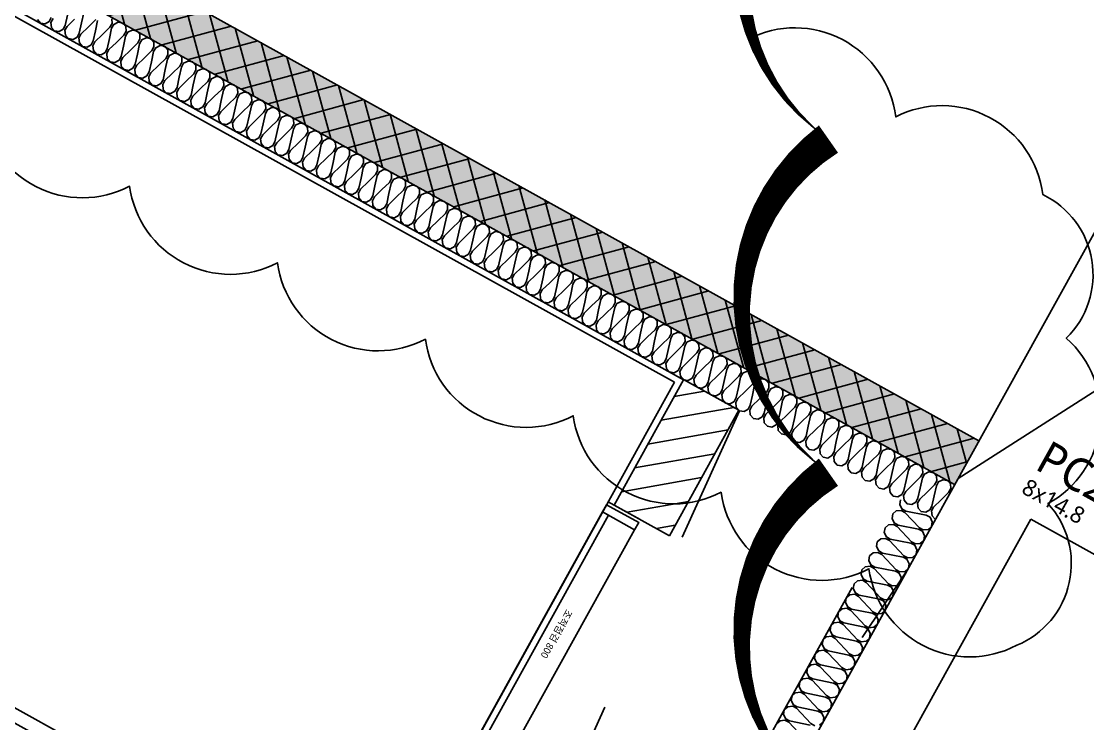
# Model space of a CAD drawing. Header units: millimetres. Extents: x -21000 to 567700, y 435000 to 850800.
# Drawn here: x 252991 to 256193, y 630802 to 632910 of the extents above; entities that cross this region are included whole.
import ezdxf
from ezdxf.enums import TextEntityAlignment as Align
from ezdxf.xclip import XClip

# ---------------------------------------------------------------- set-up
doc = ezdxf.new("R2010")
doc.units = ezdxf.units.MM
doc.header["$LTSCALE"] = 700
doc.header["$XCLIPFRAME"] = 2
for name, pattern in [('AB_Pbase$0$AB_Pbase$0$HID', [2.3, 1.5, -0.8]), ('AB_Pbase$0$ACAD_ISO04W100', [30, 24, -3, 0, -3]), ('AB_Pbase$0$HID', [2.3, 1.5, -0.8]), ('HIDDEN', [9.525, 6.35, -3.175])]:
    doc.linetypes.add(name, pattern=pattern)
doc.layers.get('0').update_dxf_attribs({"color": 2})
doc.layers.get('Defpoints').update_dxf_attribs({"color": 171})
for name, color, linetype in [('AB_Pbase$0$AB_Pbase$0$DOOR', 4, 'Continuous'), ('AB_Pbase$0$AB_Pbase$0$설비사이즈', 4, 'AB_Pbase$0$AB_Pbase$0$HID'), ('AB_Pbase$0$ELE8', 8, 'Continuous'), ('AB_Pbase$0$ELE9', 9, 'Continuous'), ('AB_Pbase$0$FIN', 6, 'Continuous'), ('AB_Pbase$0$HAT-BR', 5, 'Continuous'), ('AB_Pbase$0$INS', 8, 'Continuous'), ('AB_Pbase$0$void', 1, 'AB_Pbase$0$HID'), ('AB_Pbase$0$WAL', 3, 'Continuous'), ('AB_Pbase$0$WID', 4, 'Continuous'), ('AB_Pbase$0$경량벽체 세대창고 모듈', 4, 'HIDDEN'), ('rev_190108', 230, 'Continuous')]:
    doc.layers.add(name, color=color, linetype=linetype)
doc.layers.add('AB_Pbase$0$CON-106-B2F$0$DEFPOINT', color=247, linetype='Continuous', plot=False)
doc.styles.add('AB_Pbase$0$AB_Pbase$0$맑은고딕', font='malgun.ttf')
doc.styles.add('AB_Pbase$0$CON-106-B2F$0$맑은고딕', font='malgun.ttf')

# ---------------------------------------------------------------- blocks, each defined once
blk = doc.blocks.new('AB_Pbase$0$D_p_7.5')
at = {"layer": 'AB_Pbase$0$ELE9'}
for p, q in [((170, -30), (170, -680)), ((130, -40), (130, -710))]:
    blk.add_line(p, q, dxfattribs=at)
at = {"layer": 'AB_Pbase$0$WID', "ltscale": 0.3}
for points in [[(0, -40), (0, 20), (-12, 20), (-12, -40)], [(0, -710), (0, -770), (-12, -770), (-12, -710)]]:
    blk.add_lwpolyline(points, close=True, dxfattribs=at)
at = {"layer": 'AB_Pbase$0$WID'}
for points in [[(0, 0), (170, 0), (170, -30), (130, -30)], [(10, -30), (0, -30), (0, 0)], [(10, -30), (10, -40), (130, -40), (130, -30)], [(0, -750), (170, -750), (170, -720), (130, -720)], [(10, -720), (0, -720), (0, -750)], [(10, -720), (10, -710), (130, -710), (130, -720)]]:
    blk.add_lwpolyline(points, dxfattribs=at)
blk.add_lwpolyline([(860, -720), (860, -680), (170, -680), (170, -720), (860, -720)], close=True, dxfattribs=at)
at = {"layer": 'AB_Pbase$0$WID', "color": 1, "linetype": 'AB_Pbase$0$ACAD_ISO04W100', "ltscale": 0.3}
blk.add_arc((170, -720), 690, 0, 90, dxfattribs=at)
blk = doc.blocks.new('AB_Pbase$0$CON-106-B2F')
for p, q in [((-12950, 19180), (-2700, 19180)), ((-8570, 18930), (-4180, 18930))]:
    blk.add_line(p, q)
blk.add_lwpolyline([(-4180, 18930), (-4180, 18380), (-2700, 18380), (-2700, 19180)])
at = {"layer": 'AB_Pbase$0$CON-106-B2F$0$DEFPOINT', "color": 190}
blk.add_line((-2700, 18380), (-4180, 19180), dxfattribs=at)
at = {"layer": 'AB_Pbase$0$CON-106-B2F$0$DEFPOINT', "color": 6, "style": 'AB_Pbase$0$CON-106-B2F$0$맑은고딕'}
for s, height, p in [('8x14.8', 50, (-4125.2, 18996.4)), ('PC2', 100, (-4043.2, 18996.4))]:
    blk.add_text(s, height=height, rotation=270, dxfattribs=at).set_placement(p)
blk = doc.blocks.new('AB_Pbase$0$CON-106-B1F')
blk.add_blockref('AB_Pbase$0$CON-106-B2F', (0, 0))
blk = doc.blocks.new('AB_Pbase$0$지하1층 동골조')
at = {"rotation": 60.99999813646934}
blk.add_blockref('AB_Pbase$0$CON-106-B1F', (127660.4, -14071), dxfattribs=at)
blk = doc.blocks.new('AB_Pbase$0$AB_Pbase$0$조적점검800')
at = {"layer": 'AB_Pbase$0$AB_Pbase$0$설비사이즈', "linetype": 'Continuous'}
for p, q in [((785, 110), (35, 110)), ((785, 0), (35, 0))]:
    blk.add_line(p, q, dxfattribs=at)
for points in [[(35, 110), (10, 110), (10, 0), (35, 0)], [(785, 110), (810, 110), (810, 0), (785, 0)], [(785, 0), (35, 0), (35, 20), (785, 20)]]:
    blk.add_lwpolyline(points, close=True, dxfattribs=at)
at = {"layer": 'Defpoints', "linetype": 'Continuous'}
for p, q in [((0, 110), (0, 0)), ((820, 110), (820, 0))]:
    blk.add_line(p, q, dxfattribs=at)
at = {"layer": 'Defpoints', "linetype": 'Continuous', "style": 'AB_Pbase$0$AB_Pbase$0$맑은고딕', "text_generation_flag": 4}
blk.add_text('조적점검 800', height=21, rotation=180, dxfattribs=at).set_placement((398, 56.1), align=Align.MIDDLE_CENTER)
blk = doc.blocks.new('AB_Pbase')
at = {"layer": 'AB_Pbase$0$ELE8'}
h = blk.add_hatch(dxfattribs=at)
h.set_pattern_fill('NET', color=256, scale=20, angle=15.182184)
h.paths.add_polyline_path([(242568.3, 621077.2), (244588.7, 619957.3), (244661.4, 620088.5), (242509.8, 621281.1), (235027.7, 607783.1), (226424.5, 599184.4), (258210.1, 567381.9), (260268.4, 566241), (260341.1, 566372.2), (258301.3, 567502.9), (226636.7, 599184.4), (235148.7, 607691.9)])
h.paths.add_polyline_path([(247382.1, 630071), (247513.3, 629998.3), (244996.1, 625456.7), (246272.9, 624749), (245110.6, 622652.1), (244979.4, 622724.8), (246069, 624690.5), (244792, 625398.3)])
h.paths.add_polyline_path([(247988.2, 631164.3), (247876.7, 630963.1), (248007.8, 630890.4), (248119.4, 631091.6)])
h.paths.add_polyline_path([(255793.4, 631519.8), (255866.2, 631650.9), (250046.2, 634877.1), (248482.7, 632056.4), (248613.9, 631983.7), (250104.6, 634673.1)])
at = {"layer": 'AB_Pbase$0$HAT-BR'}
h = blk.add_hatch(dxfattribs=at)
h.set_pattern_fill('ANSI31', color=256, scale=20, angle=145)
h.paths.add_polyline_path([(235929.4, 604527.6), (236063.8, 604661.9), (238153, 602571.6), (240063.6, 606018.4), (240229.8, 605926.3), (238280.5, 602409.7), (237010.4, 601140.3), (237826.9, 600323.4), (237692.5, 600189.1), (236741.7, 601140.4), (238029, 602427)])
h.paths.add_polyline_path([(238632.8, 599517.1), (232550.1, 593437.5), (232684.4, 593303.2), (238767.1, 599382.7)])
h.paths.add_polyline_path([(239573, 598576.4), (244422.5, 593724.3), (238339.7, 587644.8), (238205.4, 587779.2), (244153.8, 593724.4), (239438.6, 598442)])
h.paths.add_polyline_path([(253366.3, 576146.8), (254890.9, 574621.3), (254756.5, 574487), (253231.9, 576012.5)], flags=17)
h.paths.add_polyline_path([(246954.3, 581883.1), (245525.6, 580455.2), (245391.3, 580589.5), (246820, 582017.5)])
h.paths.add_polyline_path([(247173.6, 582371), (252407.6, 587602.2), (252541.9, 587467.8), (247308, 582236.6)])
h.paths.add_polyline_path([(260580.1, 582120.7), (261142.4, 583135.1), (260976.2, 583227.2), (260414, 582212.8)], flags=17)
h.paths.add_polyline_path([(263886.9, 576046.1), (264234.4, 575698.5), (264194.3, 575658.4), (265114.4, 575148.5), (265206.5, 575314.6)])
edge = h.paths.add_edge_path()
edge.add_line((263638.9, 581842.7), (261303.6, 583137.2))
edge.add_line((261303.6, 583137.2), (261395.8, 583303.3))
edge.add_line((261395.8, 583303.3), (265930.7, 580789.6))
edge.add_line((265930.7, 580789.6), (269809.1, 587786.6))
edge.add_line((269809.1, 587786.6), (269975.3, 587694.4))
edge.add_line((269975.3, 587694.4), (266096.8, 580697.5))
edge.add_line((266096.8, 580697.5), (266534.1, 580455.1))
edge.add_line((266534.1, 580455.1), (266442, 580288.9))
edge.add_line((266442, 580288.9), (263805.1, 581750.6))
edge.add_line((263638.9, 581842.7), (262485.1, 579761.3))
edge.add_line((263805.1, 581750.6), (261405.4, 577421.6))
edge.add_line((262393, 579595.1), (259935.3, 580957.4))
edge.add_line((262485.1, 579761.3), (259861.3, 581215.7))
edge.add_line((262393, 579595.1), (261239.3, 577513.7))
edge.add_line((259861.3, 581215.7), (259168.1, 579965.2))
edge.add_line((259334.3, 579873.1), (259168.1, 579965.2))
edge.add_line((259935.3, 580957.4), (259334.3, 579873.1))
edge.add_line((261239.3, 577513.7), (258615.4, 578968.1))
edge.add_line((258615.4, 578968.1), (258523.3, 578802))
edge.add_line((258523.3, 578802), (263739.4, 575910.6))
edge.add_line((263739.4, 575910.6), (263879.2, 576050.4))
edge.add_line((263879.2, 576050.4), (261405.4, 577421.6))
edge = h.paths.add_edge_path()
edge.add_line((273761.7, 610263.5), (273411.9, 610457.4))
edge.add_line((273411.9, 610457.4), (273281, 610221.2))
edge.add_line((273281, 610221.2), (271837.9, 611021.2))
edge.add_line((271837.9, 611021.2), (270579.8, 608751.5))
edge.add_line((270579.8, 608751.5), (267899.1, 610237.5))
edge.add_line((267899.1, 610237.5), (268345.1, 611042.1))
edge.add_line((268345.1, 611042.1), (267907.8, 611284.5))
edge.add_line((267907.8, 611284.5), (267461.8, 610479.9))
edge.add_line((267461.8, 610479.9), (264676.1, 612024))
edge.add_line((264676.1, 612024), (266867.4, 615977.3))
edge.add_line((266867.4, 615977.3), (266701.3, 616069.4))
edge.add_line((266701.3, 616069.4), (265295.3, 613533))
edge.add_line((265295.3, 613533), (264945.5, 613726.9))
edge.add_line((264945.5, 613726.9), (264853.4, 613560.7))
edge.add_line((264853.4, 613560.7), (265203.2, 613366.8))
edge.add_line((265203.2, 613366.8), (264417.8, 611949.9))
edge.add_line((264417.8, 611949.9), (276229.5, 605402.6))
edge.add_line((276229.5, 605402.6), (278088.8, 608756.8))
edge.add_line((278088.8, 608756.8), (278565.5, 608492.5))
edge.add_line((278565.5, 608492.5), (278798.2, 608912.4))
edge.add_line((278798.2, 608912.4), (278719.4, 608956))
edge.add_line((278719.4, 608956), (278578.9, 608702.3))
edge.add_line((278578.9, 608702.3), (278093.4, 608971.4))
edge.add_line((278093.4, 608971.4), (278825.5, 610292.1))
edge.add_line((278825.5, 610292.1), (278746.8, 610335.7))
edge.add_line((278746.8, 610335.7), (278092.3, 609155))
edge.add_line((278092.3, 609155), (277414.5, 609530.7))
edge.add_line((277414.5, 609530.7), (277370.8, 609452))
edge.add_line((277370.8, 609452), (278048.7, 609076.3))
edge.add_line((278048.7, 609076.3), (276155.5, 605660.9))
edge.add_line((276155.5, 605660.9), (275027.2, 606286.3))
edge.add_line((275027.2, 606286.3), (275473.2, 607090.9))
edge.add_line((275473.2, 607090.9), (275394.5, 607134.6))
edge.add_line((275394.5, 607134.6), (274948.5, 606329.9))
edge.add_line((274948.5, 606329.9), (274668.6, 606485.1))
edge.add_line((274668.6, 606485.1), (275114.6, 607289.7))
edge.add_line((275114.6, 607289.7), (275035.9, 607333.3))
edge.add_line((275035.9, 607333.3), (274589.9, 606528.7))
edge.add_line((274589.9, 606528.7), (270746, 608659.4))
edge.add_line((270746, 608659.4), (271911.9, 610762.9))
edge.add_line((271911.9, 610762.9), (273538.7, 609861.1))
edge.add_line((273538.7, 609861.1), (273766.6, 610272.2))
h.paths.add_polyline_path([(249823.9, 630123.9), (248214.6, 631015.9), (248122.5, 630849.7), (249731.8, 629957.7)])
h.paths.add_polyline_path([(264448.6, 621462.8), (264706.6, 621319.7), (264798.7, 621485.9), (263959.1, 621951.3), (263866.9, 621785.1), (264282.4, 621554.9), (263271.6, 619731.3), (263437.7, 619639.2)])
h.paths.add_polyline_path([(269499.6, 619034.5), (268660, 619499.9), (268567.9, 619333.7), (269048.9, 619067.1), (267972.6, 617125.4), (268138.8, 617033.3), (269215.1, 618975), (269407.5, 618868.3)])
h.paths.add_polyline_path([(278950.9, 618872.1), (277573.4, 619635.6), (275440.2, 615787.3), (272265.3, 617547.2), (272173.2, 617381), (274499.7, 616091.4), (273527.6, 614337.8), (273693.8, 614245.7), (274665.9, 615999.3), (276004, 615257.5), (276166.4, 615550.5), (275676.7, 615822), (277647.4, 619377.4), (278858.8, 618705.9)])
h.paths.add_polyline_path([(271683.5, 616497.6), (271517.4, 616589.7), (270492, 614739.9), (270658.2, 614647.8)])
h.paths.add_polyline_path([(266121, 619581), (265095.6, 617731.2), (264929.4, 617823.3), (265954.8, 619673.1)])
h.paths.add_polyline_path([(264405.1, 617124.9), (264497.2, 617291.1), (264296.1, 617402.6), (264203.9, 617236.4)])
edge = h.paths.add_edge_path()
edge.add_line((261140, 623342.4), (261232.1, 623508.6))
edge.add_line((261232.1, 623508.6), (257484.4, 625586))
edge.add_line((257484.4, 625586), (257392.3, 625419.8))
edge.add_line((257392.3, 625419.8), (258756.7, 624663.5))
edge.add_line((258756.7, 624663.5), (257030.8, 621549.9))
edge.add_line((257030.8, 621549.9), (255666.4, 622306.2))
edge.add_line((255666.4, 622306.2), (255622.7, 622227.5))
edge.add_line((255622.7, 622227.5), (256987.1, 621471.2))
edge.add_line((256987.1, 621471.2), (256735, 621016.4))
edge.add_line((256735, 621016.4), (256813.8, 620972.7))
edge.add_line((256813.8, 620972.7), (258835.4, 624619.9))
edge.add_line((258835.4, 624619.9), (261140, 623342.4))
h.paths.add_polyline_path([(252295.3, 623557.4), (252251.7, 623478.7), (252800.5, 623174.5), (252844.1, 623253.2)], flags=17)
h.paths.add_polyline_path([(278024, 614023.5), (278741.6, 615317.9), (277798.7, 613617.1), (277877.5, 613573.4), (278119.7, 614010.5), (279335.4, 613336.6), (279379.1, 613415.3), (278163.4, 614089.2), (278820.3, 615274.3), (278741.6, 615317.9)])
h.paths.add_polyline_path([(276999.8, 611990.1), (277047.9, 611963.4), (276926.7, 611744.8), (276799.9, 611815.1), (277163.5, 612471), (277242.2, 612427.4)], flags=17)
h.paths.add_polyline_path([(275349.5, 612653.4), (275456.1, 612845.8), (275766.5, 612673.7), (275659.8, 612481.3)], flags=17)
h.paths.add_polyline_path([(274915.1, 612859.8), (274748.9, 612952), (274506.5, 612514.6), (274672.7, 612422.5)], flags=17)
h.paths.add_polyline_path([(279024.5, 610867.8), (280144.5, 612888.1), (280223.2, 612844.5), (279103.3, 610824.1)])
h.paths.add_polyline_path([(279601.8, 610547.8), (280721.7, 612568.2), (280800.4, 612524.5), (279680.5, 610504.2)])
edge = h.paths.add_edge_path()
edge.add_line((268115.9, 579441.1), (268710.6, 579111.4))
edge.add_line((268710.6, 579111.4), (268676.7, 579050.2))
edge.add_line((268676.7, 579050.2), (271436.1, 577520.6))
edge.add_line((271436.1, 577520.6), (271470, 577581.9))
edge.add_line((271470, 577581.9), (271528.2, 577686.8))
edge.add_line((271528.2, 577686.8), (268174.1, 579546.1))
edge.add_line((268174.1, 579546.1), (268115.9, 579441.1))
h.paths.add_polyline_path([(252546, 576288.4), (251117.3, 574860.5), (254615.6, 571360.4), (257807.1, 577118), (257640.9, 577210.2), (255736.8, 573775), (255682.7, 573829.2), (255548.3, 573694.9), (255641, 573602.1), (254521.2, 571582.1), (251315.3, 574789.7), (252680.4, 576154.1)])
h.paths.add_polyline_path([(254748.7, 622094.5), (254457.8, 621569.8), (254624, 621477.7), (254914.9, 622002.4)], flags=17)
h.paths.add_polyline_path([(260390.1, 620339.5), (260224, 620431.6), (261377.8, 622513.2), (261544, 622421.1)])
h.paths.add_polyline_path([(246694.2, 601788.4), (244262.8, 603136.2), (244354.9, 603302.4), (246786.3, 601954.6)])
h.paths.add_polyline_path([(264513.8, 616681.6), (263362.4, 614604.4), (263948.4, 614279.6), (263856.3, 614113.4), (262500.6, 614864.9), (262592.7, 615031.1), (263196.2, 614696.5), (264347.6, 616773.8)])
h.paths.add_polyline_path([(251505.8, 616203), (251413.7, 616036.9), (267384.3, 607184.2), (267476.4, 607350.4)])
h.paths.add_polyline_path([(271057.7, 605148), (274188.8, 603412.4), (272429, 600237.5), (270189.9, 601478.7), (270097.8, 601312.5), (274624, 598803.6), (274716.1, 598969.8), (272595.1, 600145.4), (274355, 603320.3), (277464.3, 601596.8), (270405.5, 588862.3), (265870.5, 591376.1), (265778.4, 591209.9), (270479.5, 588604), (277722.6, 601670.9), (271149.8, 605314.2)])
h.paths.add_polyline_path([(255481.8, 630440.5), (255389.7, 630274.4), (255792, 630051.4), (254296.4, 627353.1), (254375.1, 627309.5), (255870.8, 630007.7), (258726.4, 628424.8), (257230.8, 625726.6), (257396.9, 625634.5), (258984.7, 628498.9)])
h.paths.add_polyline_path([(252754.7, 624571.9), (253714.6, 626303.6), (253793.4, 626260), (252833.4, 624528.2)])
h.paths.add_polyline_path([(271454, 617733.9), (271546.1, 617900.1), (271143.9, 618123.1), (271051.8, 617956.9)])
h.paths.add_polyline_path([(274129.6, 612597.8), (274173.2, 612676.5), (272975, 613340.7), (272679.2, 612807.2), (272845.4, 612715.1), (273097.5, 613169.9)], flags=17)
h.paths.add_polyline_path([(261119, 615848), (261285.2, 615755.9), (262691.1, 618292.3), (262525, 618384.4)])
h.paths.add_polyline_path([(261302.7, 615746.2), (261210.6, 615580), (261503.6, 615417.6), (261595.7, 615583.7)], flags=17)
h.paths.add_polyline_path([(260779.6, 615235.7), (260945.8, 615143.6), (260407.7, 614172.8), (247559.5, 621294.6), (247428.3, 621367.4), (245110.6, 622652.1), (245202.7, 622818.3), (246042.3, 622352.9), (246488.4, 623157.5), (246654.5, 623065.4), (246208.5, 622260.8), (248062.7, 621233), (249400.8, 623646.9), (248952.5, 623895.4), (248996.2, 623974.1), (249984.5, 623426.3), (249940.9, 623347.5), (249479.5, 623603.3), (248141.4, 621189.3), (250017.5, 620149.4), (251359.6, 622570.7), (250948.5, 622798.5), (250988.1, 622869.9), (251939.3, 622342.7), (251895.6, 622264), (251434.3, 622519.7), (250096.2, 620105.8), (252811.9, 618600.4), (253257.9, 619405.1), (253336.6, 619361.5), (252890.6, 618556.8), (253257.9, 618353.2), (254159.7, 619980), (253792.3, 620183.6), (253676, 619973.7), (253597.3, 620017.3), (253905.1, 620572.7), (254071.3, 620480.6), (253971.9, 620301.3), (254627.9, 619937.7), (254535.8, 619771.5), (254238.4, 619936.4), (253336.7, 618309.6), (254613.6, 617601.7), (255607.5, 619394.7), (255773.6, 619302.6), (254779.8, 617509.6), (260333.6, 614431.1)])
h.paths.add_polyline_path([(251257.3, 624727.3), (251091.2, 624819.4), (250887.5, 624452.1), (248071, 626013.3), (247978.9, 625847.1), (247979.1, 625847), (246827.7, 623769.8), (246993.9, 623677.6), (248145.3, 625754.9), (251552, 623866.5), (251644.1, 624032.7), (251053.7, 624359.9)])
h.paths.add_polyline_path([(239278.8, 608614.4), (239444.9, 608522.3), (239503.1, 608627.2), (240058.5, 608319.4), (240150.6, 608485.5), (239595.2, 608793.4), (239937, 609410), (239416.6, 609698.5), (239373, 609619.7), (239727.2, 609423.4)], flags=17)
h.paths.add_polyline_path([(249096, 617321.6), (249188.1, 617487.8), (246328.1, 619073.1), (246196.9, 619145.8), (244727.6, 619960.3), (244635.4, 619794.1)])
h.paths.add_polyline_path([(244912.1, 609773.6), (245004.2, 609939.8), (238523.3, 613532.3), (235245.5, 607619), (234042, 606416.1), (235434.6, 605022.7), (235569, 605157.1), (234240, 606486.8), (235318, 607564.2), (236122.2, 609014.9), (238706.7, 607582.3), (238270.4, 606795.2), (238991.9, 606395.2), (239084, 606561.4), (238528.6, 606869.2), (239047.4, 607805.1), (238881.2, 607897.2), (238798.8, 607748.5), (238357.1, 607993.3), (239086.7, 609309.6), (239008, 609353.3), (238278.4, 608037), (236214.3, 609181.1), (238509.9, 613322.4), (242795.5, 610946.9), (241038.1, 607776.4), (241204.2, 607684.3), (242961.7, 610854.8)])
h.paths.add_polyline_path([(254770.9, 631457.8), (254937, 631365.6), (255145.7, 631742.1), (254979.5, 631834.2)])
h.paths.add_polyline_path([(254539.5, 630648.5), (254373.3, 630740.6), (254143, 630325.1), (253548.3, 630654.8), (253504.7, 630576.1), (254099.4, 630246.4), (253042.5, 628339.7), (251765.6, 629047.6), (252822.5, 630954.2), (252848.7, 630939.7), (252892.3, 631018.4), (252787.4, 631076.6), (251686.9, 629091.2), (250436.1, 629784.5), (250344, 629618.3), (251594.7, 628925), (250494.2, 626939.6), (250599.2, 626881.5), (250642.8, 626960.2), (250616.6, 626974.7), (251673.5, 628881.4), (252950.4, 628173.6), (251893.5, 626266.9), (251298.8, 626596.6), (251255.1, 626517.9), (251849.9, 626188.2), (251488.7, 625536.6), (251654.9, 625444.5)])
at = {"layer": 'AB_Pbase$0$경량벽체 세대창고 모듈'}
h = blk.add_hatch(dxfattribs=at)
h.set_pattern_fill('격자1', color=256)
h.set_pattern_definition([(360, (0, 0), (0, 1), []), (90, (0, 0), (-1, -1e-16), [])])
h.paths.add_polyline_path([(242568.3, 621077.2), (242641, 621208.4), (242509.8, 621281.1), (235027.7, 607783.1), (226424.5, 599184.4), (258210.1, 567381.9), (260268.4, 566241), (260341.1, 566372.2), (258301.3, 567502.9), (226636.7, 599184.4), (235148.7, 607691.9)])
h.paths.add_polyline_path([(247382.1, 630071), (247513.3, 629998.3), (244996.1, 625456.7), (246272.9, 624749), (245110.6, 622652.1), (244979.4, 622724.8), (246069, 624690.5), (244792, 625398.3)])
h.paths.add_polyline_path([(247988.2, 631164.3), (247876.7, 630963.1), (248007.8, 630890.4), (248119.4, 631091.6)])
h.paths.add_polyline_path([(255793.4, 631519.8), (255866.2, 631650.9), (250046.2, 634877.1), (248482.7, 632056.4), (248613.9, 631983.7), (250104.6, 634673.1)])
at = {"layer": 'AB_Pbase$0$FIN'}
for p, q in [((250151.4, 634510), (254979.3, 631833.8)), ((250159.2, 634482.8), (254952.1, 631826.1)), ((254952.1, 631826.1), (254135.2, 630352.3)), ((255051.6, 630427.5), (255485.5, 631210.3))]:
    blk.add_line(p, q, dxfattribs=at)
at = {"layer": 'AB_Pbase$0$INS'}
for points in [[(255736.1, 631414.8), (255735, 631415), (255725.8, 631425.6), (255724.2, 631440.1), (255730.6, 631451.7), (255753.1, 631473.6), (255775.5, 631495.4), (255781.9, 631507), (255781.4, 631521), (255772.2, 631531.6), (255758.3, 631533.8), (255745.1, 631527.3), (255738.7, 631515.8), (255732.1, 631485.2), (255725.4, 631454.6), (255719, 631443.1), (255706.9, 631436.1), (255693, 631438.3), (255683.8, 631448.8), (255682.3, 631463.4), (255688.7, 631475), (255711.1, 631496.8), (255733.5, 631518.7), (255739.9, 631530.3), (255739.4, 631544.2), (255730.2, 631554.8), (255716.3, 631557), (255703.2, 631550.6), (255696.8, 631539.1), (255690.1, 631508.5), (255683.4, 631477.9), (255677, 631466.3), (255664.9, 631459.3), (255651, 631461.5), (255641.8, 631472.1), (255640.3, 631486.7), (255646.7, 631498.2), (255669.1, 631520.1), (255691.5, 631542), (255697.9, 631553.5), (255697.4, 631567.5), (255688.2, 631578.1), (255674.3, 631580.3), (255661.2, 631573.9), (255654.8, 631562.3), (255648.1, 631531.7), (255641.4, 631501.1), (255635, 631489.6), (255622.9, 631482.6), (255609.1, 631484.8), (255599.8, 631495.4), (255598.3, 631510), (255604.7, 631521.5), (255627.1, 631543.4), (255649.5, 631565.3), (255655.9, 631576.8), (255655.5, 631590.8), (255646.2, 631601.4), (255632.4, 631603.6), (255619.2, 631597.2), (255612.8, 631585.6), (255606.1, 631555), (255599.5, 631524.4), (255593.1, 631512.9), (255580.9, 631505.9), (255567.1, 631508.1), (255557.9, 631518.7), (255556.3, 631533.2), (255562.7, 631544.8), (255585.1, 631566.6), (255607.6, 631588.5), (255614, 631600.1), (255613.5, 631614.1), (255604.3, 631624.7), (255590.4, 631626.9), (255577.2, 631620.4), (255570.8, 631608.9), (255564.1, 631578.3), (255557.5, 631547.7), (255551.1, 631536.1), (255539, 631529.1), (255525.1, 631531.3), (255515.9, 631541.9), (255514.3, 631556.5), (255520.7, 631568), (255543.2, 631589.9), (255565.6, 631611.8), (255572, 631623.3), (255571.5, 631637.3), (255562.3, 631647.9), (255548.4, 631650.1), (255535.2, 631643.7), (255528.8, 631632.2), (255522.2, 631601.6), (255515.5, 631571), (255509.1, 631559.4), (255497, 631552.4), (255483.1, 631554.6), (255473.9, 631565.2), (255472.4, 631579.8), (255478.8, 631591.3), (255501.2, 631613.2), (255523.6, 631635.1), (255530, 631646.6), (255529.5, 631660.6), (255520.3, 631671.2), (255506.4, 631673.4), (255493.3, 631667), (255486.9, 631655.4), (255480.2, 631624.8), (255473.5, 631594.2), (255467.1, 631582.7), (255455, 631575.7), (255441.1, 631577.9), (255431.9, 631588.5), (255430.4, 631603), (255436.8, 631614.6), (255459.2, 631636.5), (255481.6, 631658.3), (255488, 631669.9), (255487.5, 631683.9), (255478.3, 631694.5), (255464.4, 631696.7), (255451.3, 631690.2), (255444.9, 631678.7), (255438.2, 631648.1), (255431.5, 631617.5), (255425.1, 631606), (255413, 631598.9), (255399.1, 631601.1), (255389.9, 631611.7), (255388.4, 631626.3), (255394.8, 631637.9), (255417.2, 631659.7), (255439.6, 631681.6), (255446, 631693.2), (255445.5, 631707.1), (255436.3, 631717.7), (255422.5, 631719.9), (255409.3, 631713.5), (255402.9, 631702), (255396.2, 631671.4), (255389.5, 631640.8), (255383.1, 631629.2), (255371, 631622.2), (255357.2, 631624.4), (255347.9, 631635), (255346.4, 631649.6), (255352.8, 631661.1), (255375.2, 631683), (255397.6, 631704.9), (255404, 631716.4), (255403.6, 631730.4), (255394.3, 631741), (255380.5, 631743.2), (255367.3, 631736.8), (255360.9, 631725.2), (255354.2, 631694.6), (255347.6, 631664), (255341.2, 631652.5), (255329.1, 631645.5), (255315.2, 631647.7), (255306, 631658.3), (255304.4, 631672.9), (255310.8, 631684.4), (255333.2, 631706.3), (255355.7, 631728.2), (255362.1, 631739.7), (255361.6, 631753.7), (255352.4, 631764.3), (255338.5, 631766.5), (255325.3, 631760.1), (255318.9, 631748.5), (255312.3, 631717.9), (255305.6, 631687.3), (255299.2, 631675.8), (255287.1, 631668.8), (255273.2, 631671), (255264, 631681.6), (255262.4, 631696.1), (255268.8, 631707.7), (255291.3, 631729.5), (255313.7, 631751.4), (255320.1, 631763), (255319.6, 631777), (255310.4, 631787.5), (255296.5, 631789.8), (255283.3, 631783.3), (255276.9, 631771.8), (255270.3, 631741.2), (255263.6, 631710.6), (255257.2, 631699), (255245.1, 631692), (255231.2, 631694.2), (255222, 631704.8), (255220.5, 631719.4), (255226.9, 631730.9), (255249.3, 631752.8), (255271.7, 631774.7), (255278.1, 631786.2), (255277.6, 631800.2), (255268.4, 631810.8), (255254.5, 631813), (255241.4, 631806.6), (255235, 631795.1), (255228.3, 631764.5), (255221.6, 631733.9), (255215.2, 631722.3), (255203.1, 631715.3), (255189.2, 631717.5), (255180, 631728.1), (255178.5, 631742.7), (255184.9, 631754.2), (255207.3, 631776.1), (255229.7, 631798), (255236.1, 631809.5), (255235.6, 631823.5), (255226.4, 631834.1), (255212.5, 631836.3), (255199.4, 631829.9), (255193, 631818.3), (255186.3, 631787.7), (255179.6, 631757.1), (255173.2, 631745.6), (255161.1, 631738.6), (255147.3, 631740.8), (255138, 631751.4), (255136.5, 631765.9), (255142.9, 631777.5), (255165.3, 631799.4), (255187.7, 631821.2), (255194.1, 631832.8), (255193.7, 631846.8), (255184.4, 631857.4), (255170.6, 631859.6), (255157.4, 631853.1), (255151, 631841.6), (255144.3, 631811), (255137.7, 631780.4), (255131.3, 631768.8), (255119.1, 631761.8), (255105.3, 631764), (255096.1, 631774.6), (255094.5, 631789.2), (255100.9, 631800.8), (255123.3, 631822.6), (255145.8, 631844.5), (255152.2, 631856), (255151.7, 631870), (255142.5, 631880.6), (255128.6, 631882.8), (255115.4, 631876.4), (255109, 631864.9), (255102.3, 631834.3), (255095.7, 631803.7), (255089.3, 631792.1), (255077.2, 631785.1), (255063.3, 631787.3), (255054.1, 631797.9), (255052.5, 631812.5), (255058.9, 631824), (255081.4, 631845.9), (255103.8, 631867.8), (255110.2, 631879.3), (255109.7, 631893.3), (255100.5, 631903.9), (255086.6, 631906.1), (255073.4, 631899.7), (255067, 631888.1), (255060.4, 631857.5), (255053.7, 631826.9), (255047.3, 631815.4), (255035.2, 631808.4), (255021.3, 631810.6), (255012.1, 631821.2), (255010.6, 631835.8), (255017, 631847.3), (255039.4, 631869.2), (255061.8, 631891), (255068.2, 631902.6), (255067.7, 631916.6), (255058.5, 631927.2), (255044.6, 631929.4), (255031.5, 631923), (255025.1, 631911.4), (255018.4, 631880.8), (255011.7, 631850.2), (255005.3, 631838.7), (254993.2, 631831.7), (254979.3, 631833.9), (254970.1, 631844.5), (254968.6, 631859), (254975, 631870.6), (254997.4, 631892.4), (255019.8, 631914.3), (255026.2, 631925.9), (255025.7, 631939.8), (255016.5, 631950.4), (255002.6, 631952.6), (254989.5, 631946.2), (254983.1, 631934.7), (254976.4, 631904.1), (254969.7, 631873.5), (254963.3, 631861.9), (254951.2, 631854.9), (254937.3, 631857.1), (254928.1, 631867.7), (254926.6, 631882.3), (254933, 631893.8), (254955.4, 631915.7), (254977.8, 631937.6), (254984.2, 631949.1), (254983.7, 631963.1), (254974.5, 631973.7), (254960.7, 631975.9), (254947.5, 631969.5), (254941.1, 631958), (254934.4, 631927.3), (254927.7, 631896.7), (254921.3, 631885.2), (254909.2, 631878.2), (254895.4, 631880.4), (254886.1, 631891), (254884.6, 631905.6), (254891, 631917.1), (254913.4, 631939), (254935.8, 631960.9), (254942.2, 631972.4), (254941.8, 631986.4), (254932.5, 631997), (254918.7, 631999.2), (254905.5, 631992.8), (254899.1, 631981.2), (254892.4, 631950.6), (254885.8, 631920), (254879.4, 631908.5), (254867.3, 631901.5), (254853.4, 631903.7), (254844.2, 631914.3), (254842.6, 631928.8), (254849, 631940.4), (254871.4, 631962.3), (254893.9, 631984.1), (254900.3, 631995.7), (254899.8, 632009.7), (254890.6, 632020.3), (254876.7, 632022.5), (254863.5, 632016), (254857.1, 632004.5), (254850.5, 631973.9), (254843.8, 631943.3), (254837.4, 631931.7), (254825.3, 631924.7), (254811.4, 631926.9), (254802.2, 631937.5), (254800.7, 631952.1), (254807, 631963.7), (254829.5, 631985.5), (254851.9, 632007.4), (254858.3, 632018.9), (254857.8, 632032.9), (254848.6, 632043.5), (254834.7, 632045.7), (254821.5, 632039.3), (254815.1, 632027.8), (254808.5, 631997.2), (254801.8, 631966.6), (254795.4, 631955), (254783.3, 631948), (254769.4, 631950.2), (254760.2, 631960.8), (254758.7, 631975.4), (254765.1, 631986.9), (254787.5, 632008.8), (254809.9, 632030.7), (254816.3, 632042.2), (254815.8, 632056.2), (254806.6, 632066.8), (254792.7, 632069), (254779.6, 632062.6), (254773.2, 632051), (254766.5, 632020.4), (254759.8, 631989.8), (254753.4, 631978.3), (254741.3, 631971.3), (254727.4, 631973.5), (254718.2, 631984.1), (254716.7, 631998.6), (254723.1, 632010.2), (254745.5, 632032.1), (254767.9, 632053.9), (254774.3, 632065.5), (254773.8, 632079.5), (254764.6, 632090.1), (254750.7, 632092.3), (254737.6, 632085.8), (254731.2, 632074.3), (254724.5, 632043.7), (254717.8, 632013.1), (254711.4, 632001.6), (254699.3, 631994.6), (254685.5, 631996.8), (254676.2, 632007.3), (254674.7, 632021.9), (254681.1, 632033.5), (254703.5, 632055.3), (254725.9, 632077.2), (254732.3, 632088.8), (254731.9, 632102.7), (254722.6, 632113.3), (254708.8, 632115.5), (254695.6, 632109.1), (254689.2, 632097.6), (254682.5, 632067), (254675.9, 632036.4), (254669.5, 632024.8), (254657.3, 632017.8), (254643.5, 632020), (254634.3, 632030.6), (254632.7, 632045.2), (254639.1, 632056.7), (254661.5, 632078.6), (254684, 632100.5), (254690.4, 632112), (254689.9, 632126), (254680.7, 632136.6), (254666.8, 632138.8), (254653.6, 632132.4), (254647.2, 632120.8), (254640.5, 632090.2), (254633.9, 632059.6), (254627.5, 632048.1), (254615.4, 632041.1), (254601.5, 632043.3), (254592.3, 632053.9), (254590.7, 632068.5), (254597.1, 632080), (254619.6, 632101.9), (254642, 632123.8), (254648.4, 632135.3), (254647.9, 632149.3), (254638.7, 632159.9), (254624.8, 632162.1), (254611.6, 632155.7), (254605.2, 632144.1), (254598.6, 632113.5), (254591.9, 632082.9), (254585.5, 632071.4), (254573.4, 632064.4), (254559.5, 632066.6), (254550.3, 632077.2), (254548.8, 632091.7), (254555.2, 632103.3), (254577.6, 632125.2), (254600, 632147), (254606.4, 632158.6), (254605.9, 632172.6), (254596.7, 632183.2), (254582.8, 632185.4), (254569.7, 632178.9), (254563.3, 632167.4), (254556.6, 632136.8), (254549.9, 632106.2), (254543.5, 632094.6), (254531.4, 632087.6), (254517.5, 632089.8), (254508.3, 632100.4), (254506.8, 632115), (254513.2, 632126.5), (254535.6, 632148.4), (254558, 632170.3), (254564.4, 632181.8), (254563.9, 632195.8), (254554.7, 632206.4), (254540.8, 632208.6), (254527.7, 632202.2), (254521.3, 632190.7), (254514.6, 632160.1), (254507.9, 632129.5), (254501.5, 632117.9), (254489.4, 632110.9), (254475.5, 632113.1), (254466.3, 632123.7), (254464.8, 632138.3), (254471.2, 632149.8), (254493.6, 632171.7), (254516, 632193.6), (254522.4, 632205.1), (254521.9, 632219.1), (254512.7, 632229.7), (254498.9, 632231.9), (254485.7, 632225.5), (254479.3, 632213.9), (254472.6, 632183.3), (254465.9, 632152.7), (254459.5, 632141.2), (254447.4, 632134.2), (254433.6, 632136.4), (254424.3, 632147), (254422.8, 632161.5), (254429.2, 632173.1), (254451.6, 632195), (254474, 632216.8), (254480.4, 632228.4), (254480, 632242.4), (254470.7, 632253), (254456.9, 632255.2), (254443.7, 632248.7), (254437.3, 632237.2), (254430.6, 632206.6), (254424, 632176), (254417.6, 632164.5), (254405.5, 632157.4), (254391.6, 632159.6), (254382.4, 632170.2), (254380.8, 632184.8), (254387.2, 632196.4), (254409.6, 632218.2), (254432.1, 632240.1), (254438.5, 632251.7), (254438, 632265.6), (254428.8, 632276.2), (254414.9, 632278.4), (254401.7, 632272), (254395.3, 632260.5), (254388.7, 632229.9), (254382, 632199.3), (254375.6, 632187.7), (254363.5, 632180.7), (254349.6, 632182.9), (254340.4, 632193.5), (254338.9, 632208.1), (254345.3, 632219.6), (254367.7, 632241.5), (254390.1, 632263.4), (254396.5, 632274.9), (254396, 632288.9), (254386.8, 632299.5), (254372.9, 632301.7), (254359.7, 632295.3), (254353.3, 632283.7), (254346.7, 632253.1), (254340, 632222.5), (254333.6, 632211), (254321.5, 632204), (254307.6, 632206.2), (254298.4, 632216.8), (254296.9, 632231.4), (254303.3, 632242.9), (254325.7, 632264.8), (254348.1, 632286.7), (254354.5, 632298.2), (254354, 632312.2), (254344.8, 632322.8), (254330.9, 632325), (254317.8, 632318.6), (254311.4, 632307), (254304.7, 632276.4), (254298, 632245.8), (254291.6, 632234.3), (254279.5, 632227.3), (254265.6, 632229.5), (254256.4, 632240.1), (254254.9, 632254.6), (254261.3, 632266.2), (254283.7, 632288), (254306.1, 632309.9), (254312.5, 632321.5), (254312, 632335.5), (254302.8, 632346.1), (254288.9, 632348.3), (254275.8, 632341.8), (254269.4, 632330.3), (254262.7, 632299.7), (254256, 632269.1), (254249.6, 632257.5), (254237.5, 632250.5), (254223.7, 632252.7), (254214.4, 632263.3), (254212.9, 632277.9), (254219.3, 632289.4), (254241.7, 632311.3), (254264.1, 632333.2), (254270.5, 632344.7), (254270.1, 632358.7), (254260.8, 632369.3), (254247, 632371.5), (254233.8, 632365.1), (254227.4, 632353.6), (254220.7, 632323), (254214.1, 632292.4), (254207.7, 632280.8), (254195.5, 632273.8), (254181.7, 632276), (254172.5, 632286.6), (254170.9, 632301.2), (254177.3, 632312.7), (254199.7, 632334.6), (254222.2, 632356.5), (254228.6, 632368), (254228.1, 632382), (254218.9, 632392.6), (254205, 632394.8), (254191.8, 632388.4), (254185.4, 632376.8), (254178.7, 632346.2), (254172.1, 632315.6), (254165.7, 632304.1), (254153.6, 632297.1), (254139.7, 632299.3), (254130.5, 632309.9), (254128.9, 632324.4), (254135.3, 632336), (254157.8, 632357.9), (254180.2, 632379.7), (254186.6, 632391.3), (254186.1, 632405.3), (254176.9, 632415.9), (254163, 632418.1), (254149.8, 632411.6), (254143.4, 632400.1), (254136.8, 632369.5), (254130.1, 632338.9), (254123.7, 632327.3), (254111.6, 632320.3), (254097.7, 632322.5), (254088.5, 632333.1), (254087, 632347.7), (254093.4, 632359.3), (254115.8, 632381.1), (254138.2, 632403), (254144.6, 632414.6), (254144.1, 632428.5), (254134.9, 632439.1), (254121, 632441.3), (254107.9, 632434.9), (254101.5, 632423.4), (254094.8, 632392.8), (254088.1, 632362.2), (254081.7, 632350.6), (254069.6, 632343.6), (254055.7, 632345.8), (254046.5, 632356.4), (254045, 632371), (254051.4, 632382.5), (254073.8, 632404.4), (254096.2, 632426.3), (254102.6, 632437.8), (254102.1, 632451.8), (254092.9, 632462.4), (254079, 632464.6), (254065.9, 632458.2), (254059.5, 632446.6), (254052.8, 632416), (254046.1, 632385.4), (254039.7, 632373.9), (254027.6, 632366.9), (254013.7, 632369.1), (254004.5, 632379.7), (254003, 632394.3), (254009.4, 632405.8), (254031.8, 632427.7), (254054.2, 632449.5), (254060.6, 632461.1), (254060.1, 632475.1), (254050.9, 632485.7), (254037.1, 632487.9), (254023.9, 632481.5), (254017.5, 632469.9), (254010.8, 632439.3), (254004.1, 632408.7), (253997.7, 632397.2), (253985.6, 632390.2), (253971.8, 632392.4), (253962.5, 632403), (253961, 632417.5), (253967.4, 632429.1), (253989.8, 632450.9), (254012.2, 632472.8), (254018.6, 632484.4), (254018.2, 632498.3), (254008.9, 632508.9), (253995.1, 632511.1), (253981.9, 632504.7), (253975.5, 632493.2), (253968.8, 632462.6), (253962.2, 632432), (253955.8, 632420.4), (253943.7, 632413.4), (253929.8, 632415.6), (253920.6, 632426.2), (253919, 632440.8), (253925.4, 632452.3), (253947.8, 632474.2), (253970.3, 632496.1), (253976.7, 632507.6), (253976.2, 632521.6), (253967, 632532.2), (253953.1, 632534.4), (253939.9, 632528), (253933.5, 632516.5), (253926.9, 632485.8), (253920.2, 632455.2), (253913.8, 632443.7), (253901.7, 632436.7), (253887.8, 632438.9), (253878.6, 632449.5), (253877.1, 632464.1), (253883.5, 632475.6), (253905.9, 632497.5), (253928.3, 632519.4), (253934.7, 632530.9), (253934.2, 632544.9), (253925, 632555.5), (253911.1, 632557.7), (253897.9, 632551.3), (253891.5, 632539.7), (253884.9, 632509.1), (253878.2, 632478.5), (253871.8, 632467), (253859.7, 632460), (253845.8, 632462.2), (253836.6, 632472.8), (253835.1, 632487.3), (253841.5, 632498.9), (253863.9, 632520.8), (253886.3, 632542.6), (253892.7, 632554.2), (253892.2, 632568.2), (253883, 632578.8), (253869.1, 632581), (253856, 632574.5), (253849.6, 632563), (253842.9, 632532.4), (253836.2, 632501.8), (253829.8, 632490.2), (253817.7, 632483.2), (253803.8, 632485.4), (253794.6, 632496), (253793.1, 632510.6), (253799.5, 632522.2), (253821.9, 632544), (253844.3, 632565.9), (253850.7, 632577.4), (253850.2, 632591.4), (253841, 632602), (253827.1, 632604.2), (253814, 632597.8), (253807.6, 632586.3), (253800.9, 632555.7), (253794.2, 632525.1), (253787.8, 632513.5), (253775.7, 632506.5), (253761.9, 632508.7), (253752.6, 632519.3), (253751.1, 632533.9), (253757.5, 632545.4), (253779.9, 632567.3), (253802.3, 632589.2), (253808.7, 632600.7), (253808.3, 632614.7), (253799, 632625.3), (253785.2, 632627.5), (253772, 632621.1), (253765.6, 632609.5), (253758.9, 632578.9), (253752.3, 632548.3), (253745.9, 632536.8), (253733.7, 632529.8), (253719.9, 632532), (253710.7, 632542.6), (253709.1, 632557.1), (253715.5, 632568.7), (253737.9, 632590.6), (253760.4, 632612.4), (253766.8, 632624), (253766.3, 632638), (253757.1, 632648.6), (253743.2, 632650.8), (253730, 632644.4), (253723.6, 632632.8), (253716.9, 632602.2), (253710.3, 632571.6), (253703.9, 632560.1), (253691.8, 632553.1), (253677.9, 632555.3), (253668.7, 632565.9), (253667.1, 632580.4), (253673.5, 632592), (253696, 632613.8), (253718.4, 632635.7), (253724.8, 632647.3), (253724.3, 632661.2), (253715.1, 632671.8), (253701.2, 632674), (253688, 632667.6), (253681.6, 632656.1), (253675, 632625.5), (253668.3, 632594.9), (253661.9, 632583.3), (253649.8, 632576.3), (253635.9, 632578.5), (253626.7, 632589.1), (253625.2, 632603.7), (253631.6, 632615.2), (253654, 632637.1), (253676.4, 632659), (253682.8, 632670.5), (253682.3, 632684.5), (253673.1, 632695.1), (253659.2, 632697.3), (253646.1, 632690.9), (253639.7, 632679.3), (253633, 632648.7), (253626.3, 632618.1), (253619.9, 632606.6), (253607.8, 632599.6), (253593.9, 632601.8), (253584.7, 632612.4), (253583.2, 632627), (253589.6, 632638.5), (253612, 632660.4), (253634.4, 632682.3), (253640.8, 632693.8), (253640.3, 632707.8), (253631.1, 632718.4), (253617.2, 632720.6), (253604.1, 632714.2), (253597.7, 632702.6), (253591, 632672), (253584.3, 632641.4), (253577.9, 632629.9), (253565.8, 632622.9), (253551.9, 632625.1), (253542.7, 632635.7), (253541.2, 632650.2), (253547.6, 632661.8), (253570, 632683.7), (253592.4, 632705.5), (253598.8, 632717.1), (253598.3, 632731.1), (253589.1, 632741.7), (253575.3, 632743.9), (253562.1, 632737.4), (253555.7, 632725.9), (253549, 632695.3), (253542.3, 632664.7), (253536, 632653.1), (253523.8, 632646.1), (253510, 632648.3), (253500.7, 632658.9), (253499.2, 632673.5), (253505.6, 632685), (253528, 632706.9), (253550.4, 632728.8), (253556.8, 632740.3), (253556.4, 632754.3), (253547.1, 632764.9), (253533.3, 632767.1), (253520.1, 632760.7), (253513.7, 632749.2), (253507, 632718.6), (253500.4, 632688), (253494, 632676.4), (253481.9, 632669.4), (253468, 632671.6), (253458.8, 632682.2), (253457.2, 632696.8), (253463.6, 632708.3), (253486, 632730.2), (253508.5, 632752.1), (253514.9, 632763.6), (253514.4, 632777.6), (253505.2, 632788.2), (253491.3, 632790.4), (253478.1, 632784), (253471.7, 632772.4), (253465.1, 632741.8), (253458.4, 632711.2), (253452, 632699.7), (253439.9, 632692.7), (253426, 632694.9), (253416.8, 632705.5), (253415.3, 632720), (253421.7, 632731.6), (253444.1, 632753.5), (253466.5, 632775.3), (253472.9, 632786.9), (253472.4, 632800.9), (253463.2, 632811.5), (253449.3, 632813.7), (253436.1, 632807.2), (253429.7, 632795.7), (253423.1, 632765.1), (253416.4, 632734.5), (253410, 632723), (253397.9, 632715.9), (253384, 632718.1), (253374.8, 632728.7), (253373.3, 632743.3), (253379.7, 632754.9), (253402.1, 632776.7), (253424.5, 632798.6), (253430.9, 632810.2), (253430.4, 632824.1), (253421.2, 632834.7), (253407.3, 632836.9), (253394.2, 632830.5), (253387.8, 632819), (253381.1, 632788.4), (253374.4, 632757.8), (253368, 632746.2), (253355.9, 632739.2), (253342, 632741.4), (253332.8, 632752), (253331.3, 632766.6), (253337.7, 632778.1), (253360.1, 632800), (253382.5, 632821.9), (253388.9, 632833.4), (253388.4, 632847.4), (253379.2, 632858), (253365.4, 632860.2), (253352.2, 632853.8), (253345.8, 632842.2), (253339.1, 632811.6), (253332.4, 632781), (253326, 632769.5), (253313.9, 632762.5), (253300.1, 632764.7), (253290.8, 632775.3), (253289.3, 632789.9), (253295.7, 632801.4), (253318.1, 632823.3), (253340.5, 632845.2), (253346.9, 632856.7), (253346.5, 632870.7), (253337.2, 632881.3), (253323.4, 632883.5), (253310.2, 632877.1), (253303.8, 632865.5), (253297.1, 632834.9), (253290.5, 632804.3), (253284.1, 632792.8), (253271.9, 632785.8), (253258.1, 632788), (253248.9, 632798.6), (253247.3, 632813.1), (253253.7, 632824.7), (253276.1, 632846.5), (253298.6, 632868.4), (253305, 632880), (253304.5, 632894), (253295.3, 632904.6), (253281.4, 632906.8), (253268.2, 632900.3), (253261.8, 632888.8), (253255.2, 632858.2), (253248.5, 632827.6), (253242.1, 632816), (253230, 632809), (253216.1, 632811.2), (253206.9, 632821.8), (253205.3, 632836.4), (253211.7, 632847.9), (253234.2, 632869.8), (253256.6, 632891.7), (253263, 632903.2), (253262.5, 632917.2)], [(253219.8, 632912.1), (253213.2, 632881.5), (253206.5, 632850.9), (253200.1, 632839.3), (253188, 632832.3), (253174.1, 632834.5), (253164.9, 632845.1), (253163.4, 632859.7), (253169.8, 632871.2), (253192.2, 632893.1), (253214.6, 632915)], [(253177.9, 632935.3), (253171.2, 632904.7), (253164.5, 632874.1), (253158.1, 632862.6), (253146, 632855.6), (253132.1, 632857.8), (253122.9, 632868.4), (253121.4, 632882.9), (253127.8, 632894.5), (253150.2, 632916.4)], [(253129.2, 632928), (253122.5, 632897.4), (253116.1, 632885.8), (253104, 632878.8), (253090.1, 632881), (253080.9, 632891.6), (253079.4, 632906.2), (253085.8, 632917.8)], [(253080.6, 632920.7), (253074.2, 632909.1), (253062, 632902.1), (253048.2, 632904.3), (253038.9, 632914.9)], [(255258.8, 630801.3), (255269.4, 630810.5), (255283.9, 630812), (255295.5, 630805.6), (255338.6, 630759.8)], [(255359.6, 630797.5), (255297.8, 630809.8), (255286.2, 630816.2), (255279.8, 630829.4), (255282, 630843.3), (255292.6, 630852.5), (255307.2, 630854), (255318.7, 630847.6), (255361.9, 630801.7), (255373.5, 630795.3)], [(255388, 630796.9), (255398.6, 630806.1), (255400.8, 630820), (255394.4, 630833.1), (255382.9, 630839.5), (255321.1, 630851.8), (255309.5, 630858.2), (255303.1, 630871.4), (255305.3, 630885.3), (255315.9, 630894.5), (255330.5, 630896), (255342, 630889.6), (255385.2, 630843.7), (255396.7, 630837.3), (255411.3, 630838.8), (255421.9, 630848.1), (255424.1, 630861.9), (255417.7, 630875.1), (255406.1, 630881.5), (255344.3, 630893.8), (255332.8, 630900.2), (255326.4, 630913.4), (255328.6, 630927.2), (255339.2, 630936.4), (255353.7, 630938), (255365.3, 630931.6), (255408.4, 630885.7), (255420, 630879.3), (255434.6, 630880.8), (255445.2, 630890), (255447.4, 630903.9), (255440.9, 630917.1), (255429.4, 630923.5), (255367.6, 630935.8), (255356.1, 630942.2), (255349.6, 630955.3), (255351.8, 630969.2), (255362.4, 630978.4), (255377, 630980), (255388.6, 630973.6), (255431.7, 630927.7), (255443.3, 630921.3), (255457.8, 630922.8), (255468.4, 630932), (255470.6, 630945.9), (255464.2, 630959.1), (255452.7, 630965.5), (255390.9, 630977.8), (255379.3, 630984.2), (255372.9, 630997.3), (255375.1, 631011.2), (255385.7, 631020.4), (255400.3, 631021.9), (255411.8, 631015.5), (255455, 630969.7), (255466.5, 630963.3), (255481.1, 630964.8), (255491.7, 630974), (255493.9, 630987.9), (255487.5, 631001), (255475.9, 631007.4), (255414.2, 631019.7), (255402.6, 631026.1), (255396.2, 631039.3), (255398.4, 631053.2), (255409, 631062.4), (255423.6, 631063.9), (255435.1, 631057.5), (255478.3, 631011.6), (255489.8, 631005.2), (255504.4, 631006.8), (255515, 631016), (255517.2, 631029.9), (255510.8, 631043), (255499.2, 631049.4), (255437.4, 631061.7), (255425.9, 631068.1), (255419.5, 631081.3), (255421.7, 631095.2), (255432.3, 631104.4), (255446.8, 631105.9), (255458.4, 631099.5), (255501.5, 631053.6), (255513.1, 631047.2), (255527.6, 631048.8), (255538.2, 631058), (255540.4, 631071.8), (255534, 631085), (255522.5, 631091.4), (255460.7, 631103.7), (255449.1, 631110.1), (255442.7, 631123.3), (255444.9, 631137.1), (255455.5, 631146.4), (255470.1, 631147.9), (255481.6, 631141.5), (255524.8, 631095.6), (255536.4, 631089.2), (255550.9, 631090.7), (255561.5, 631100), (255563.7, 631113.8), (255557.3, 631127), (255545.8, 631133.4), (255484, 631145.7), (255472.4, 631152.1), (255466, 631165.2), (255468.2, 631179.1), (255478.8, 631188.3), (255493.4, 631189.9), (255504.9, 631183.5), (255548.1, 631137.6), (255559.6, 631131.2), (255574.2, 631132.7), (255584.8, 631141.9), (255587, 631155.8), (255580.6, 631169), (255569, 631175.4), (255507.2, 631187.7), (255495.7, 631194.1), (255489.3, 631207.2), (255491.5, 631221.1), (255502.1, 631230.3), (255516.6, 631231.8), (255528.2, 631225.4), (255571.3, 631179.6), (255582.9, 631173.2), (255597.5, 631174.7), (255608.1, 631183.9), (255610.3, 631197.8), (255603.8, 631211), (255592.3, 631217.4), (255530.5, 631229.6), (255519, 631236), (255512.5, 631249.2), (255514.7, 631263.1), (255525.3, 631272.3), (255539.9, 631273.8), (255551.5, 631267.4), (255594.6, 631221.5), (255606.2, 631215.1), (255620.7, 631216.7), (255631.3, 631225.9), (255633.5, 631239.8), (255627.1, 631252.9), (255615.6, 631259.3), (255553.8, 631271.6), (255542.2, 631278), (255535.8, 631291.2), (255538, 631305.1), (255548.6, 631314.3), (255563.2, 631315.8), (255574.7, 631309.4), (255617.9, 631263.5), (255629.4, 631257.1), (255644, 631258.7), (255654.6, 631267.9), (255656.8, 631281.7), (255650.4, 631294.9), (255638.8, 631301.3), (255577, 631313.6), (255565.5, 631320), (255559.1, 631333.2), (255561.3, 631347), (255571.9, 631356.3), (255586.4, 631357.8), (255598, 631351.4), (255641.2, 631305.5), (255652.7, 631299.1), (255667.3, 631300.6), (255677.9, 631309.9), (255680.1, 631323.7), (255673.7, 631336.9), (255662.1, 631343.3), (255600.3, 631355.6), (255588.8, 631362), (255582.4, 631375.2), (255584.6, 631389), (255595.2, 631398.2), (255609.7, 631399.8), (255621.3, 631393.4), (255664.4, 631347.5), (255676, 631341.1), (255690.5, 631342.6), (255701.1, 631351.8), (255703.3, 631365.7), (255696.9, 631378.9), (255685.4, 631385.3), (255623.6, 631397.6), (255612, 631404), (255605.6, 631417.1), (255607.8, 631431), (255618.4, 631440.2), (255633, 631441.8), (255644.5, 631435.4), (255687.7, 631389.5), (255699.2, 631383.1), (255713.8, 631384.6), (255724.4, 631393.8), (255726.6, 631407.7), (255720.2, 631420.9), (255708.6, 631427.3), (255646.9, 631439.6), (255635.3, 631446), (255628.9, 631459.1), (255631.1, 631473)]]:
    blk.add_lwpolyline(points, dxfattribs=at)
at = {"layer": 'AB_Pbase$0$void'}
for p, q in [((251643.9, 624032.8), (255147.3, 631740.8)), ((251053.7, 624359.9), (255648.1, 631257.5))]:
    blk.add_line(p, q, dxfattribs=at)
at = {"layer": 'AB_Pbase$0$WAL'}
for p, q in [((255866.2, 631650.9), (250046.2, 634877.1)), ((250104.6, 634673.1), (255793.4, 631519.8)), ((254979.3, 631833.8), (254770.9, 631457.8)), ((255145.7, 631742.1), (254979.5, 631834.2)), ((254937, 631365.6), (255145.7, 631742.1)), ((254770.9, 631457.8), (254937, 631365.6))]:
    blk.add_line(p, q, dxfattribs=at)
at = {"rotation": 359.9999999999994}
blk.add_blockref('AB_Pbase$0$지하1층 동골조', (146945.1, 639965.2), dxfattribs=at)
at = {"layer": 'AB_Pbase$0$AB_Pbase$0$DOOR', "xscale": -0.9999999999999998, "rotation": 240.9999981371907}
blk.add_blockref('AB_Pbase$0$AB_Pbase$0$조적점검800', (254355.8, 630750.3), dxfattribs=at)
at = {"layer": 'AB_Pbase$0$WID', "rotation": 240.999998191393}
blk.add_blockref('AB_Pbase$0$D_p_7.5', (253558, 630672.3), dxfattribs=at)

msp = doc.modelspace()

# ---------------------------------------------------------------- block references
ref = msp.add_blockref('AB_Pbase', (0, 0))
XClip(ref).set_block_clipping_path([(-0.000000015, 445500.0000000148), (493845.7187941075, 839949.3912975936)])

# ---------------------------------------------------------------- next in the draw order: linework, layer by layer
at = {"layer": 'Defpoints'}
msp.add_lwpolyline([(251983.4, 633103.8, 0.520567), (252427.5, 632874.1, 0.520567), (252871.6, 632644.4, 0.520567), (253315.8, 632414.8, 0.520567), (253759.9, 632185.1, 0.520567), (254204, 631955.5, 0.520567), (254648.2, 631725.8, 0.520567), (255092.3, 631496.1, 0.520567), (255536.4, 631266.5, 0.520567), (255980.6, 631036.8, 0.520567), (256074, 631461.9, 0.520567), (256129, 631958.8, 0.520567), (256058.6, 632389.4, 0.520567), (255616.6, 632623, 0.520567), (255174.5, 632856.6, 0.520567), (254732.4, 633090.3, 0.520567)], format="xyb", dxfattribs=at)
at = {"layer": 'rev_190108'}
msp.add_lwpolyline([(255414.7, 628556.4, 0, 100, -0.520567), (255414.7, 629556.4, 0, 100, -0.520567), (255414.7, 630556.4, 0, 100, -0.520567), (255414.7, 631556.4, 0, 100, -0.520567), (255414.7, 632556.4, 0, 100, -0.520567), (255414.7, 633556.4, 0, 100, -0.520567)], format="xyseb", dxfattribs=at)

doc.saveas('drawing.dxf')
